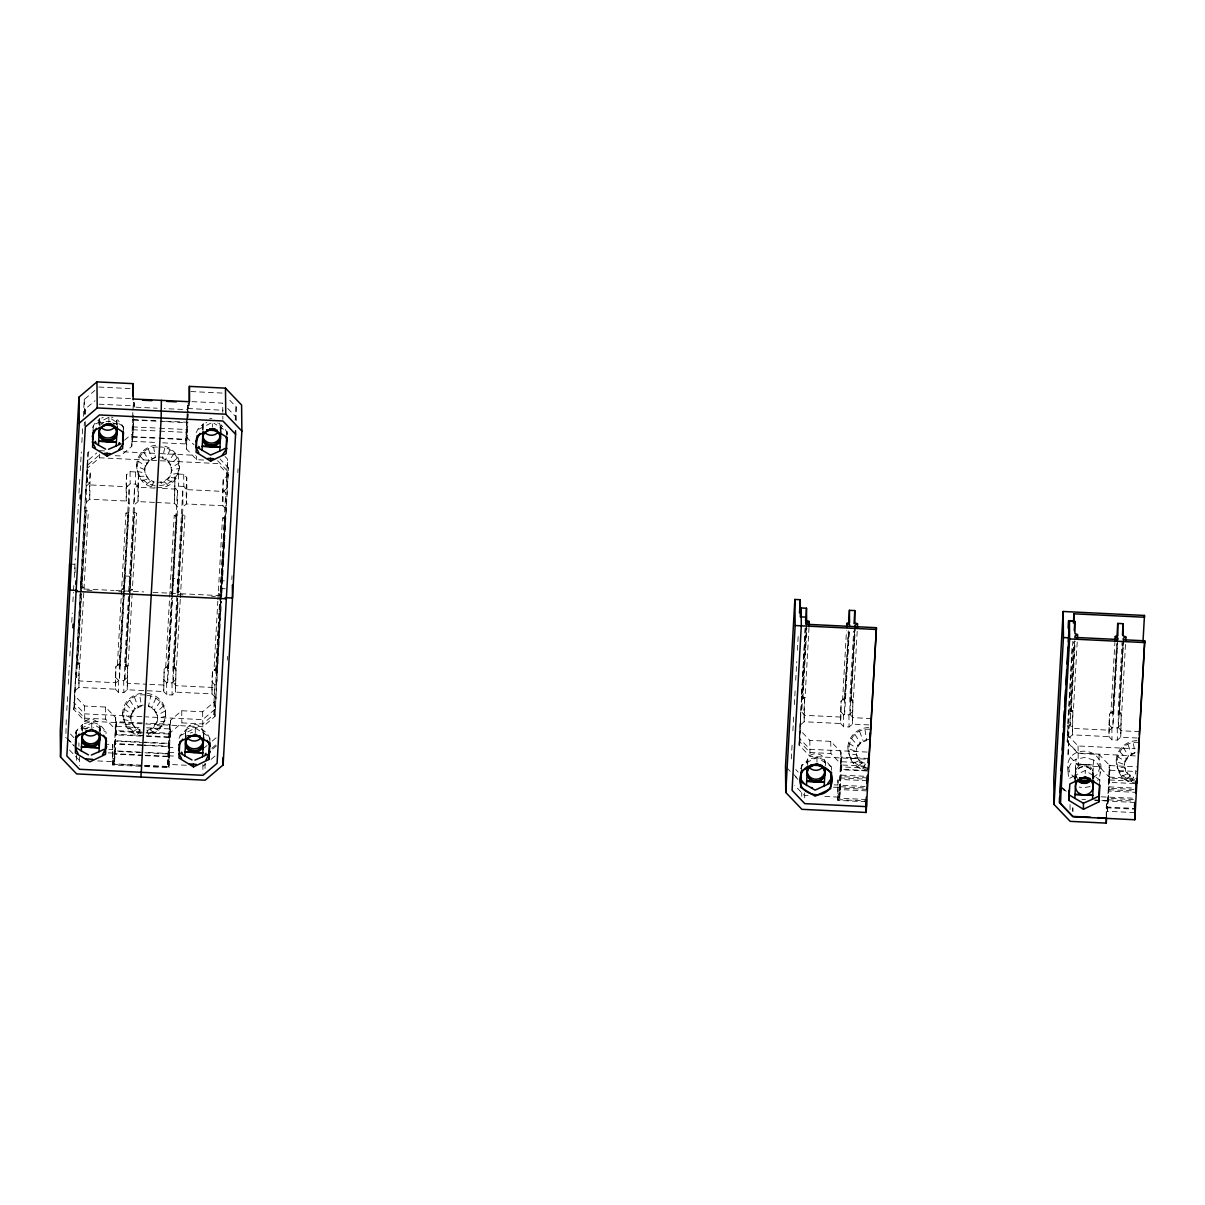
<?xml version="1.0" encoding="UTF-8"?>
<svg xmlns="http://www.w3.org/2000/svg" width="1205" height="1205" viewBox="0 0 1205 1205"><rect width="100%" height="100%" fill="white"/><g stroke="black" fill="none" stroke-linecap="round" stroke-linejoin="round"><path stroke-width="0.75" stroke-dasharray="5 3.75" d="M141.979 745.338L115.424 744.027L116.493 721.69L143.049 722.985M143.757 745.413L168.549 746.633L169.619 724.28L146.588 723.166M867.223 780.75L840.668 779.454L841.18 766.862L867.751 768.157M867.781 771.004L841.211 769.709L841.723 757.117L868.293 758.412M140.804 766.335L112.637 764.964L112.758 744.554L105.633 744.208M141.181 765.16L113.812 763.819L114.927 740.714L142.295 742.054M142.326 744.916L114.957 743.575L115.484 730.592L142.853 731.932M97.741 760.942L114.55 761.771L115.394 741.18L141.949 742.476M186.353 765.265L167.676 764.362L168.519 743.771L143.726 742.566M144.826 765.341L168.549 766.5L169.092 753.517L145.368 752.357M145.398 755.219L169.122 756.363L170.221 733.273L146.513 732.113M144.555 766.516L168.971 767.721L169.107 747.296L176.231 747.657M866.049 801.762L837.867 800.376L838.002 779.966L834.432 779.801M866.41 799.502L839.042 798.177L839.584 785.193L865.13 786.443M866.982 789.38L839.614 788.04L840.713 764.949L868.082 766.275M824.853 796.46L839.78 797.183L840.066 786.729L866.621 788.025M866.651 790.872L840.096 789.576L840.638 776.592L867.193 777.903M1134.718 812.607L1107.35 811.281L1107.892 798.297L1133.438 799.548M1107.922 801.144L1109.037 778.053L1136.39 779.379M66.26 719.746L65.823 737.686M66.787 710.393L67.736 693.538M68.263 684.169L69.318 665.431M69.845 656.077L70.779 639.207M71.728 622.352L72.255 612.999M72.887 601.747L73.415 592.393M73.52 590.51L73.836 584.892M74.258 577.406L75.312 558.668M75.734 551.182L76.789 532.444M77.316 523.091L78.37 504.353M78.988 493.116L79.831 478.129M80.253 470.643L81.307 451.905M81.835 442.551L82.784 425.681M83.311 416.327L84.26 399.473L94.894 390.435M84.199 425.922L84.41 422.187M84.832 414.716L85.148 409.098L95.029 400.708M141.949 723.798L84.757 720.997L73.836 709.549L87.332 460.958L96.777 452.929M73.836 709.549L88.085 452.387L90.917 449.992M141.075 736.119L115.529 734.884L115.816 729.823L105.663 719.174L84.727 718.15L74.559 707.501L75.403 678.144L78.792 675.267L79.379 664.889L76.322 661.696L76.502 677.767L79.545 680.961L116.042 682.738L119.431 679.861L129.297 504.217L129.131 488.146L126.073 484.952L126.661 474.574L130.05 471.697L135.412 471.953L138.47 475.147L138.59 487.287L138.048 501.596L134.659 504.473L124.793 680.117L127.835 683.31L146.091 684.214M81.081 591.745L85.66 510.257L88.357 511.282L79.816 663.503L77.15 664.076L80.976 593.598M155.008 488.085L138.59 487.287L135.547 484.094L130.185 483.838L126.796 486.715L90.3 484.937L87.257 481.744L88.085 452.387M76.502 677.767L81.428 589.938M87.257 481.744L87.122 469.604L90.179 472.797L89.592 483.175L86.203 486.052L86.368 502.108L81.955 588.176L84.079 587.212L81.398 586.187L81.262 573.881M77.677 664.106L81.639 593.734M81.955 588.176L86.218 512.245L88.357 511.282M76.02 734.327L76.216 730.848L91.701 723.03L106.266 732.309M93.056 431.013L93.388 425.109L108.872 417.292L123.437 426.57L123.467 429.432M82.377 731.33L82.603 724.612C91.173 719.415 103.284 724.024 106.07 733.589M99.548 425.591L99.789 418.873L103.269 417.442M100.015 731.224L100.316 725.485M117.201 425.486L116.719 419.114M100.09 731.48L100.271 728.287M123.166 431.48L123.437 426.57M143.636 690.57L127.218 689.772L123.829 692.649L118.467 692.378L115.409 689.185L115.861 666.681L119.265 663.789L129.131 488.146M112.637 764.964L112.758 744.554M128.589 512.366L120.078 666.184L117.382 665.341L125.922 513.119L128.589 512.366L128.604 514.324L125.922 513.119M113.812 763.819L115.695 717.683L105.528 707.034L84.606 706.01L74.439 695.36L74.559 707.501M115.213 455.701L120.44 455.942L131.752 446.347L132.46 419.295M132.565 417.427L132.881 411.839M132.987 409.971L133.409 402.515M131.752 446.347L133.424 413.119M119.536 666.154L128.076 514.294M114.55 761.771L116.493 721.69M133.815 418.963L132.55 441.346L133.635 420.078L158.412 421.283M124.793 680.117L124.627 664.06L128.619 593.056M128.724 591.188L134.493 488.417L137.882 485.525L138.47 475.147M132.173 593.282L128.122 665.853L125.441 666.44L133.951 512.622C140.352 512.773 132.535 516.9 133.951 512.622M125.983 666.47L134.508 514.61M127.67 667.254L127.218 689.772L127.67 667.254L124.627 664.06M129.733 592.303L129.703 590.51L132.384 589.923L136.647 513.646M146.558 736.391L170.267 737.55L170.553 732.489L181.85 722.895L202.786 723.919L214.083 714.309L215.047 697.108L212.005 693.914L175.508 692.122L172.119 694.999L166.757 694.743L163.714 691.55L164.166 669.031L167.555 666.154L171.336 598.885M172.661 594.396L177.587 506.567L174.544 503.374L174.951 476.939L178.355 474.062L183.717 474.318L186.76 477.511L186.895 489.652L186.353 503.946L182.964 506.838L178.009 592.875L180.675 592.288L177.978 590.902L177.858 578.596L172.496 578.325L172.616 590.646L169.95 591.414L172.631 592.604M176.879 514.716L168.369 668.534L165.688 667.691L174.213 515.484L176.879 514.716L176.909 516.674L174.213 515.484M171.441 597.017L177.421 490.51L174.379 487.317M167.841 668.519L171.788 598.132M172.104 592.589L176.367 516.659M149.736 684.38L164.332 685.103L167.721 682.211L172.451 598.132M225.064 456.544L227.609 459.21L226.645 476.412L223.256 479.289L222.669 489.667L225.727 492.86L225.892 508.932L216.011 684.576L212.622 687.452L176.141 685.675L173.083 682.482L172.918 666.41L182.783 490.766L186.188 487.889L186.76 477.511M167.676 764.362L169.619 724.28M189.501 402.5L189.245 405.588L187.634 405.513L185.675 443.937L186.73 419.807M168.549 766.5L170.432 720.349L181.729 710.754L202.651 711.778L213.963 702.169L214.927 684.967L211.869 681.774L212.457 671.396L215.846 668.519L219.626 601.25M203.63 460.009L196.641 459.677L186.489 449.028L187.197 421.961M187.302 420.108L187.619 414.505M187.724 412.637L188.236 403.314L188.462 412.155M168.971 767.721L169.107 747.296M180.268 599.337L176.412 668.218L173.746 668.805L177.572 598.313M177.677 596.46L182.256 514.987C188.643 515.138 180.825 519.265 182.256 514.987M173.083 682.482L177.692 598.433M186.489 449.028L187.89 422.292L160.521 420.952M174.273 668.82L178.129 600.301M178.536 592.905L182.814 516.975M175.975 669.619L175.508 692.122L175.975 669.619L172.918 666.41M180.373 597.846L184.937 515.996M185.555 740.216L186.173 729.673C195.225 724.175 207.787 729.643 210.092 739.855M203.133 429.944L203.359 423.934L206.838 422.503M203.585 736.285L203.886 730.546M220.771 430.546L221.057 424.808L217.759 423.045M203.645 737.264L203.841 733.348L195.255 728.091L179.786 735.894L179.816 738.755M220.831 431.526L221.027 427.609L213.872 423.226M226.766 436.059L227.007 431.631L221.027 427.609M217.924 599.683L222.503 517.834L225.184 517.081L216.674 670.899L213.978 670.055L217.819 601.175M219.732 599.382L225.727 492.86M216.132 670.869L224.657 519.009L222.503 517.834M183.717 474.318L183.838 486.459L186.895 489.652L223.377 491.429L226.766 488.552L227.609 459.21M145.624 723.979L202.817 726.766L214.957 716.448L220.937 601.581M221.042 599.729L228.453 467.856L219.958 458.954M214.957 716.448L221.434 601.295M180.901 593.734L221.75 595.722L228.453 467.856M235.186 420.183L236.12 406.883L227.745 398.117M227.278 660.129L227.489 656.364M231.797 579.469L232.008 575.719M237.807 472.571L238.018 468.82M791.293 758.924L792.242 742.069M792.875 730.817L793.809 713.963M794.336 704.609L795.285 687.739M795.707 680.253L796.761 661.53M797.394 650.278L798.343 633.423M865.341 759.12L810.001 756.424L799.066 744.976L805.151 628.257M866.305 770.477L840.759 769.227L841.045 764.166L830.893 753.517L809.956 752.492L799.789 741.843L800.632 712.501L804.021 709.625L804.609 699.246L801.551 696.053L805.332 628.784M799.066 744.976L805.648 627.971M799.789 741.843L800.632 712.501M809.007 627.474L805.045 697.846L802.379 698.433L806.205 627.941M849.269 631.992L844.66 714.204L841.271 717.096L804.774 715.303L801.732 712.11L806.657 624.295M802.907 698.463L806.868 628.091M801.25 768.685L801.446 765.19L816.93 757.388L831.495 766.666L831.525 769.513M807.621 764.964L807.847 760.039C815.634 755.369 826.253 758.623 830.365 766.485M825.32 765.838L825.561 760.897M868.865 724.913L852.447 724.115L849.058 726.992L843.696 726.736L840.638 723.542L841.09 701.024L844.494 698.147L848.275 630.878M837.867 800.376L838.002 779.966M849.028 631.902L844.765 700.497L842.611 699.683L846.467 630.802M839.042 798.177L840.924 752.025L830.757 741.376L809.835 740.352L799.668 729.718M844.765 700.497L848.621 631.977M839.78 797.183L841.723 757.117M871.32 718.557L853.065 717.668L850.022 714.475L849.856 698.403L853.637 631.134M857.192 631.33L853.351 700.21L850.67 700.798L854.827 626.721M850.022 714.475L854.963 626.645M851.212 700.813L855.369 626.736M852.899 701.596L852.447 724.115L852.899 701.596L849.856 698.403M1135.321 755.897L1078.144 753.11L1067.208 741.662L1067.66 725.229M1067.766 723.377L1072.149 645.368M1067.208 741.662L1072.842 641.361M1067.976 742.807L1078.144 753.456L1099.065 754.481L1109.233 765.13L1109.353 777.27L1099.201 766.621L1078.264 765.597L1068.097 754.948L1068.94 725.606L1072.33 722.729L1072.917 712.351L1069.874 709.158L1073.655 641.888M1068.097 754.948L1068.94 725.606M1077.21 642.069L1073.369 710.95L1070.688 711.537L1074.514 641.045M1117.773 639.554L1112.968 727.308L1109.579 730.2L1073.083 728.407L1070.04 725.214L1074.965 637.4M1071.215 711.568L1075.176 641.196M1074.905 778.972L1076.005 759.225C1068.956 762.78 1065.973 772.194 1069.784 779.138M1074.845 780.855L1075.779 763.789L1093.492 765.009L1075.779 764.151M1075.929 778.068L1076.11 774.875L1085.238 770.492L1099.803 779.771L1099.834 782.617M1092.558 781.714L1093.718 760.084C1100.376 764.332 1102.229 774.047 1097.68 780.494M1093.643 778.942L1093.809 775.749M1099.532 784.681L1099.803 779.771M1137.174 738.017L1120.755 737.219L1117.366 740.096L1112.004 739.84L1108.946 736.647L1109.413 714.128L1112.802 711.251L1116.583 643.982M1117.442 643.154L1113.074 713.601L1110.92 712.788L1114.881 642.416M1106.22 816.297L1106.416 803.931L1108.028 804.006L1108.374 799.834L1109.986 765.582L1136.556 766.877M1107.35 811.281L1109.233 765.13M1107.998 801.009L1109.986 765.582M1113.074 713.601L1117.035 643.229M1139.629 731.661L1121.388 730.772L1118.33 727.579L1118.165 711.507L1122.051 642.37M1125.5 644.434L1121.659 713.315L1118.978 713.902L1123.15 639.825M1118.33 727.579L1123.271 639.75M1119.52 713.917L1123.678 639.84M1121.207 714.701L1120.755 737.219L1121.207 714.701L1118.165 711.507M1135.547 774.167L1135.758 770.432M134.162 407.094L134.508 402.907L132.896 402.832M187.634 405.513L187.287 409.685L164.272 408.57M186.865 417.999L187.167 414.354M188.01 417.608L188.311 413.978M157.418 447.085C132.384 445.76 129.974 485.841 155.159 487.121M137.701 460.928L145.383 465.778C143.064 472.375 147.417 479.846 153.999 481.744L154.014 482.452C146.965 480.479 143.169 472.586 145.383 465.778L149.179 460.28L155.385 457.298L153.683 447.356M145.338 694.969C118.135 691.926 115.514 735.698 143.064 735.472M179.59 466.456L179.605 468.233L171.577 470.342C171.2 476.126 166.546 480.946 160.943 482.075L160.958 482.798C176.066 480.705 174.017 456.77 158.879 457.026M156.996 487.438C184.214 490.48 186.835 446.724 159.271 446.935M123.769 708.962L131.45 713.812C129.116 720.409 133.469 727.88 140.066 729.778L140.081 730.486C133.032 728.513 129.236 720.62 131.45 713.812C133.424 708.299 139.178 704.82 144.946 705.061M147.176 695.3C159.467 696.219 168.911 709.655 164.633 721.479L156.996 721.629L153.216 727.127L147.025 730.832C152.869 729.658 157.644 724.446 157.644 718.376L165.672 716.267L165.642 714.49M870.567 729.326C843.364 726.284 840.744 770.04 868.293 769.814M1068.067 771.441C1062.674 743.108 1107.199 745.353 1100.255 773.008M1100.195 766.576L1097.604 774.062L1091.399 779.334M1138.876 742.431C1111.673 739.388 1109.052 783.145 1136.601 782.919M1117.306 756.424L1124.988 761.259L1124.355 765.235C1124.31 759.18 1129.16 753.938 1134.974 752.779L1133.287 742.852M164.799 447.899L162.329 458.352C167.766 460.009 171.878 465.296 171.592 471.05M148.381 705.663L154.21 709.233L157.373 715.785L154.225 709.956L148.396 706.386L150.851 695.933M169.86 450.173L165.492 459.768M155.912 698.207L151.559 707.802M92.604 427.549L94.427 423.964L99.789 418.873M145.398 466.486L149.194 460.988L155.385 457.298M196.174 432.61L197.997 429.025L203.359 423.934M75.433 733.288L77.241 729.703L82.603 724.612M131.466 714.52L135.246 709.022L141.452 706.04L139.75 695.39M147.01 730.11L148.652 735.05L153.954 733.273L158.578 730.275L164.633 721.479M179.003 738.349L180.81 734.764L186.173 729.673M800.677 768.7L802.485 765.115L807.847 760.039M864.979 729.748L866.681 740.397L860.475 743.365L856.68 748.154C858.653 742.657 864.407 739.162 870.161 739.418M1125.003 761.982L1128.784 756.469L1134.974 752.779M151.484 486.474L153.999 481.744M137.551 734.508L140.066 729.778L143.516 730.381M862.78 768.85L865.295 764.121L859.466 760.551L856.318 754.707L848.41 753.803M1131.088 781.955L1133.604 777.225L1127.775 773.655L1124.627 767.811L1116.719 766.907M174.123 453.607L168.158 461.922M160.19 701.641L154.225 709.956M146.423 484.199L150.851 481.036M132.49 732.233L136.918 729.07M857.719 766.576L862.132 762.705L865.295 764.121M1126.027 779.68L1130.441 775.809L1133.604 777.225M88.221 464.527L99.518 454.933M156.725 460.581L99.548 457.78L87.393 468.097L87.332 460.958M124.552 440.217L131.616 434.207M86.368 502.108L89.757 499.232L126.254 501.024L129.297 504.217M183.838 486.459L178.476 486.187L175.087 489.079L160.491 488.356M75.538 690.284L78.928 687.407L115.409 689.185L115.861 666.681M115.288 677.059L118.331 680.253L123.693 680.509L127.097 677.632M163.579 679.409L166.636 682.602L171.999 682.874L175.388 679.981M214.882 709.308L202.741 719.626L145.549 716.839M204.308 747.823L206.959 745.564M212.276 741.06L217.593 736.541M211.809 748.275L215.951 744.75M212.667 749.058L216.9 745.458M203.148 766.094L205.814 763.834M211.131 759.316L217.774 753.667M800.768 724.642L804.157 721.75L840.638 723.542L841.09 701.024M840.518 711.402L843.56 714.595L848.923 714.866L852.327 711.974M1069.076 737.746L1072.465 734.854L1108.946 736.647L1109.413 714.128M1108.826 724.506L1111.869 727.7L1117.246 727.956L1120.635 725.079M177.301 457.975L170.146 464.633M163.353 706.01L156.213 712.667M179.168 462.961L171.321 467.751M165.236 710.995L157.373 715.077L157.644 718.376M210.92 423.091L196.957 430.155M1069.754 778.294L1076.11 774.875M142.16 480.765L148.185 478.882M128.212 728.799L134.252 726.916M853.441 763.142L859.466 760.551L862.147 763.413M1121.765 776.246L1127.775 773.655L1130.456 776.517M1090.148 786.564L1083.31 787.769L1079.168 787.046M120.063 664.211L117.382 665.341M216.644 668.941L213.978 670.055M845.292 698.569L842.611 699.683M1113.601 711.673L1110.92 712.788M138.982 476.397L146.197 476.156M125.049 724.431L132.264 724.19M850.278 758.788L857.478 757.825L859.481 761.274M1118.586 771.893L1125.786 770.929L1127.79 774.378M157.448 482.346L160.943 482.075L162.6 487.016M178.581 473.445L170.944 474.303M98.885 387.046L130.968 388.613M190.887 391.535L222.97 393.101M99.262 397.108L131.797 398.689M191.957 401.627L222.684 403.133L222.865 419.189M99.066 404.172L134.538 405.919L134.508 402.907M187.664 408.51L223.151 410.242M135.939 407.185L157.192 408.224M133.153 419.611L158.698 420.861M160.19 421.373L186.745 422.669M103.088 422.91L99.548 422.744L103.088 423.271M113.707 423.422L117.262 423.964L113.722 423.783M132.55 426.886L158.096 428.121M159.617 428.257L187.287 429.552M132.58 429.733L158.126 430.983M159.647 431.119L187.317 432.414M132.505 436.707L157.298 437.912M159.06 438.002L185.63 439.298M131.993 437.008L157.524 438.258M159.361 438.334L186.73 439.674M132.038 441.286L157.569 442.536M162.66 442.822L186.775 443.967M99.473 450.64L106.853 451.001M123.452 451.815L156.65 453.442M160.34 453.622L195.391 455.324M160.416 460.762L217.608 463.548L228.528 474.996M154.481 502.395L138.048 501.596L137.882 485.525M156.304 502.485L174.544 503.374L174.951 476.939M86.218 512.245L85.66 510.257M224.657 519.009L225.184 517.081M69.634 564.03L74.996 564.286L75.117 576.291M224.356 580.87L220.786 580.689L220.907 593.011C214.626 594.186 222.202 593.794 220.952 596.746M225.245 588.763L221.675 588.582L221.75 595.722M84.335 589.004L114.038 590.465M115.906 590.555L143.757 591.911M153.035 592.363L179.033 593.628M87.031 590.209L92.634 590.48M118.768 591.76L124.356 592.032C125.606 589.064 118.03 589.471 124.326 588.281L124.19 575.975L129.553 576.231L129.688 588.552L132.384 589.923M178.024 594.652L183.627 594.924M211.613 596.294L215.349 596.475M147.281 690.751L163.714 691.55L164.166 669.031M1067.133 734.523L1078.068 745.97L1135.246 748.757M141.874 716.659L84.681 713.857L73.761 702.41M867.103 752.071L809.926 749.284L799.005 737.837M1110.046 770.221L1136.601 771.516M116.539 726.329L141.331 727.549M146.649 727.805L169.664 728.92M841.783 761.756L866.576 762.961M1109.459 777.105L1136.029 778.4M87.679 728.739L82.362 728.483L85.916 729.01M142.506 732.73L115.936 731.435L115.966 734.297L142.536 735.592M146.046 732.911L169.061 734.026L169.092 736.888L146.076 735.758M1109.489 779.966L1136.059 781.262M1134.613 783.581L1109.067 782.331L1109.037 778.053M1108.916 786.85L1135.472 788.145M863.865 776.231L840.156 775.071L840.186 777.918L867.555 779.258M1134.01 789.426L1108.464 788.175L1108.495 791.022L1135.863 792.363M144.118 742.144L169.664 743.395L169.694 746.241L144.148 745.006M1108.946 789.697L1135.502 791.007M1101.129 796.821L1134.914 798.267M108.857 749.435L112.472 749.615M168.821 752.372L176.035 752.718M834.101 784.862L837.716 785.027M139.9 752.086L114.355 750.836L114.385 753.697L141.753 755.038M141.392 752.598L114.821 751.302L114.852 754.164L141.422 755.46M144.931 752.779L167.947 753.893L167.977 756.755L144.962 755.625M1108.374 799.834L1134.944 801.129M833.514 787.196L838.936 787.467M1081.939 799.337L1085.554 799.502M1094.592 799.954L1100.014 800.21M1101.822 800.301L1107.244 800.572M1094.923 800.376L1135.291 802.485M108.284 752.854L113.707 753.11M168.444 755.791L175.674 756.138M1106.16 807.019L1134.342 808.389M112.909 758.683L114.52 758.758M167.646 761.364L169.257 761.44M838.153 794.11L839.749 794.185M1106.13 807.772L1134.297 809.158M808.043 795.631L804.307 795.451L794.743 785.434M112.683 764.196L140.849 765.582M144.6 765.762L169.016 766.952M837.912 799.623L866.094 800.994M137.114 471.411L145.037 473.038M123.181 719.445L131.089 721.072M111.583 417.186L112.924 417.412M176.156 478.219L169.438 477.3M162.223 726.254L155.505 725.335M857.493 758.548L856.047 751.408L847.974 748.516L847.943 746.739A21.494 20.274 -0.6 0 1 868.685 727.519M1070.673 709.579L1073.369 710.95M802.349 696.475L805.045 697.846M173.716 666.832L176.412 668.218M77.12 662.117L79.816 663.503M172.511 482.241L167.149 479.816M158.578 730.275L153.216 727.85M848.998 743.319L856.68 748.154L856.047 751.408M1075.297 778.551L1069.724 772.706L1067.992 765.009M1119.716 751.649L1126.509 758.999M851.408 738.545L858.201 745.895M140.111 456.153L146.905 463.503M126.179 704.187L132.972 711.537M1063.714 788.808L1066.199 791.399M1061.469 786.91L1066.546 792.227M1060.566 786.745L1066.546 793.011M795.752 769.543L798.147 772.059M793.146 773.806L798.237 779.123M786.729 767.675L790.45 771.577M795.421 776.773L797.891 779.364M227.775 408.45L235.397 416.433L235.427 420.003M217.578 460.687L227.745 471.336M186.353 436.888L193.975 444.871M225.892 508.932L222.835 505.738L222.669 489.667M70.523 734.131L74.108 737.882M67.691 738.755L73.897 745.247M66.652 738.123L74.273 746.106M69.498 750.007L79.063 760.039M167.887 485.254L164.272 481.684M153.954 733.273L150.324 729.718M1123.361 747.612L1128.784 756.469M855.053 734.508L860.475 743.365M143.772 452.131L149.194 460.988M129.824 700.165L135.246 709.022M1128.001 744.615L1131.676 754.601M859.677 731.51L863.367 741.497M148.396 449.134L152.086 459.12M134.448 697.168L138.138 707.139M1136.993 740.623A21.494 20.274 -0.6 0 0 1116.252 759.843L1116.282 761.62L1124.355 764.512L1125.801 771.652M831.314 769.001L831.766 770.221M227.278 434.116L225.877 430.381L221.057 424.808M123.708 429.07L122.308 425.32L117.503 419.747M1121.659 713.315L1118.963 711.929L1118.978 713.902M1117.246 727.956L1117.366 740.096M1112.802 711.251L1112.968 727.308M1111.869 727.7L1112.004 739.84M1107.892 798.297L1108.028 804.006M1106.416 803.931L1106.567 818.059M1099.065 754.481L1099.201 766.621M1093.718 760.084L1085.012 757.388L1076.005 759.225M1093.025 773.369L1093.04 775.146M1093.04 775.508L1093.071 778.776M1085.238 770.492L1085.268 773.52M1078.068 745.97L1078.144 753.11M1078.144 753.456L1078.264 765.597M1075.312 772.495L1075.327 774.288M1075.342 774.649L1075.387 779.545M1072.917 712.351L1072.465 734.854L1072.33 722.729M1072.992 807.817L1073.022 811.387M1072.601 807.847L1072.646 811.266M1069.874 709.158L1070.04 725.214M1070.01 804.609L1070.07 810.197M853.351 700.21L850.655 698.825L850.67 700.798M848.923 714.866L849.058 726.992M844.494 698.147L844.66 714.204M843.56 714.595L843.696 726.736M841.18 766.862L841.211 769.709M840.924 752.025L841.045 764.166M840.713 764.949L840.759 769.227M840.638 776.592L840.668 779.454M840.066 786.729L840.096 789.576M839.584 785.193L839.614 788.04M830.757 741.376L830.893 753.517M816.93 757.388L816.975 761.937M809.835 740.352L810.001 756.424M804.609 699.246L804.157 721.75L804.021 709.625M804.669 792.92L804.744 800.06M801.551 696.053L801.732 712.11M801.446 765.19L801.506 770.899M801.717 792.574L801.762 796.294M236.12 406.883L236.27 420.59M227.007 431.631L227.037 434.493M226.645 476.412L226.766 488.552M223.256 479.289L222.835 505.738L186.353 503.946L186.188 487.889M220.259 427.368L220.289 430.637M215.846 668.519L216.011 684.576M212.457 423.874L212.487 426.901M214.927 684.967L215.047 697.108M213.963 702.169L214.083 714.309M212.457 671.396L212.005 693.914L211.869 681.774M209.896 743.078L209.836 737.37L203.841 733.348M202.545 426.51L202.576 429.778M205.016 763.428L205.061 769.016M202.651 711.778L202.817 726.766M202.862 764.603L202.952 773.52M196.611 456.198L196.641 459.677M195.255 728.091L195.315 732.64M182.783 490.766L182.964 506.838M185.359 732.248L185.419 737.144M181.729 710.754L181.85 722.895M178.355 474.062L178.476 486.187M177.421 490.51L177.587 506.567M171.999 682.874L172.119 694.999M170.432 720.349L170.553 732.489M170.221 733.273L170.267 737.55M168.369 668.534L168.354 666.576L165.688 667.691M169.092 753.517L169.122 756.363M167.555 666.154L167.721 682.211M168.519 743.771L168.549 746.633M166.636 682.602L166.757 694.743M144.751 469.739L136.677 466.139L136.662 464.362A21.494 20.274 -0.6 0 1 157.388 445.142M135.412 471.953L135.547 484.094M133.65 402.35L133.68 405.919M134.493 488.417L134.659 504.473M130.05 471.697L130.185 483.838M130.818 717.773L122.744 714.173L122.714 712.381A21.494 20.274 -0.6 0 1 143.455 693.176M126.661 474.574L126.254 501.024L126.073 484.952M128.122 665.853L125.425 664.482L125.441 666.44M123.693 680.509L123.829 692.649M119.265 663.789L119.431 679.861M118.331 680.253L118.467 692.378M115.695 717.683L115.816 729.823M115.484 730.592L115.529 734.884M115.394 741.18L115.424 744.027M114.927 740.714L114.957 743.575M108.872 417.292L108.917 421.855M105.528 707.034L105.663 719.174M99.518 454.21L99.548 457.78M98.976 421.449L99.006 424.717M99.503 728.061L99.533 731.315M90.179 472.797L89.757 499.232L89.592 483.175M91.701 723.03L91.746 727.594M85.148 409.098L85.194 414.46M85.269 421.599L85.329 426.947M84.26 399.473L84.425 414.882M84.606 706.01L84.757 720.997M80.539 581.684L80.615 588.823M81.789 727.187L81.835 730.456M79.379 664.889L78.928 687.407L78.792 675.267M79.41 756.785L79.515 765.717M78.882 742.898L78.928 746.317M76.216 730.848L76.276 736.556M76.457 755.294L76.517 760.882M84.802 729.266A8.872 8.36 -0.6 0 1 93.478 727.519M190.285 733.092A8.872 8.36 -0.6 0 1 192.469 732.354M100.482 425.184A8.872 8.36 -0.6 0 1 103.886 422.292M106.07 421.554A8.872 8.36 -0.6 0 1 110.664 421.78M112.743 422.714A8.872 8.36 -0.6 0 1 114.505 424.13M147.176 693.357A21.494 20.274 -0.6 0 1 165.672 712.712A21.494 20.274 -0.6 0 1 148.637 733.258M141.181 733.514A21.494 20.274 -0.6 0 1 122.714 712.381M81.97 729.371A8.872 8.36 -0.6 0 1 91.113 719.264A8.872 8.36 -0.6 0 1 99.081 730.2M164.769 446.121A21.494 20.274 -0.6 0 1 179.409 468.218A21.494 20.274 -0.6 0 1 158.849 485.66M155.114 485.479A21.494 20.274 -0.6 0 1 136.662 464.362M219.295 423.136A8.872 8.36 -0.6 0 1 219.822 429.522M202.726 428.679A8.872 8.36 -0.6 0 1 203.961 422.398M209.565 418.768A8.872 8.36 -0.6 0 1 211.869 418.587M186.323 736.481A8.872 8.36 -0.6 0 1 193.523 724.341A8.872 8.36 -0.6 0 1 202.651 735.261M116.508 420.138A8.872 8.36 -0.6 0 1 116.267 424.461M99.156 423.633A8.872 8.36 -0.6 0 1 100.392 417.337M1134.718 780.976A21.494 20.274 -0.6 0 1 1116.252 759.843M1075.523 776.818A8.872 8.36 -0.6 0 1 1084.666 766.726A8.872 8.36 -0.6 0 1 1092.619 777.662M1075.508 776.457A8.872 8.36 -0.6 0 1 1084.651 766.365A8.872 8.36 -0.6 0 1 1092.619 777.3M1077.571 778.535A8.872 8.36 -0.6 0 1 1082.331 764.753A8.872 8.36 -0.6 0 1 1092.604 775.508M866.41 767.871A21.494 20.274 -0.6 0 1 847.943 746.739M807.199 763.714A8.872 8.36 -0.6 0 1 815.183 753.637A8.872 8.36 -0.6 0 1 824.732 762.404"/><path stroke-width="1.5" d="M870.432 732.685L870.176 740.126M867.449 775.357L866.967 783.461M866.244 797.288L866.154 812.471L801.897 809.323L785.765 792.438L785.494 766.38L794.863 599.457L800.24 599.713L800.421 616.855L805.784 617.111L805.859 624.25L876.427 627.7L866.154 812.471M866.982 789.38L867.705 775.553M1135.11 803.343L1134.794 819.746L1073.083 816.734L1060.385 803.434L1060.31 796.294M1135.667 793.221L1136.315 781.232M133.153 399.744L133.032 383.642L96.942 381.88L79.003 397.108L60.25 730.953L60.521 757.011L76.653 773.911L205.181 780.192L223.121 764.949L241.874 431.104L241.603 405.046L225.471 388.146L189.381 386.383L189.215 402.048M60.521 757.011L79.289 423.166L79.003 397.108M72.857 627.82L73.068 624.085M80.102 498.84L80.313 495.089M75.915 736.074L75.297 747.205L81.277 750.866L82.271 733.107M92.574 439.72L92.966 432.746M93.975 442.386L98.449 445.127L99.458 427.368M99.141 746.046L99.714 736.617M116.689 434.463L116.99 429.07M103.751 749.435L98.991 751.739L100 732.791M120.937 443.696L116.162 446.001L117.262 426.465M105.347 748.682L105.799 740.488M122.609 441.301L123.166 431.48M105.407 754.39L106.326 738.017L91.761 729.1L76.276 736.556L75.358 752.914L89.923 761.831L105.407 754.39L105.377 751.528M133.032 383.642L132.821 395.767M140.925 777.044L141.226 771.441M161.169 416.674L161.365 400.361M141.256 772.3L161.169 417.969M178.958 750.625L179.319 744.088M196.038 446.528L196.505 438.349M180.358 753.185L184.847 755.927L185.841 738.168M197.53 447.447L202.018 450.188L203.043 431.254M202.802 749.435L203.284 741.662M220.259 439.524L220.455 435.924M207.32 754.496L202.545 756.8L203.645 737.264M226.088 447.989L219.732 451.062L220.831 431.526M208.917 753.727L209.534 742.596M226.194 446.257L226.676 437.536M208.977 759.451L209.896 743.078L195.331 734.161L179.846 741.617L178.927 757.975L193.493 766.892L208.977 759.451L208.947 756.589M235.578 434.282L217.096 763.307L202.967 775.312L79.545 769.287L66.847 755.972L85.329 426.947L99.458 414.957L222.88 420.982L235.578 434.282L235.547 430.712M785.765 792.438L795.149 625.515L794.863 599.457M799.502 612.818L800.24 599.713M800.602 617.306L801.129 607.968L806.491 608.224L806.627 620.545C812.938 622.262 805.407 621.223 806.657 624.295M805.573 620.831L805.784 617.111M805.753 621.298L806.491 608.224M809.112 625.621L809.308 621.569M800.692 778.611L801.054 772.164M806.446 785.524L807.516 766.275M824.145 786.398L825.214 768.323M831.028 774.845L830.576 783.024L815.077 790.118L802.018 782.467M846.678 627.459L846.874 623.392L849.555 622.639L849.42 610.317L854.782 610.589L854.917 622.895C861.244 624.627 853.697 623.572 854.963 626.645M848.682 623.407L849.42 610.317M854.059 623.663L854.782 610.589M857.403 627.986L857.614 623.919M868.85 753.984L868.338 763.051L868.293 758.412M876.427 627.7L868.293 769.814L868.278 768.037M1073.399 623.075L1073.926 613.797L1144.479 617.246L1144.464 615.454L1063.172 611.477L1053.788 778.4L1054.059 804.473L1070.191 821.358L1106.28 823.12L1106.567 818.059L1097.65 817.623M1054.059 804.473L1063.443 637.55L1063.172 611.477M1068.202 628.167L1068.624 620.665L1074.001 620.937L1073.926 613.797M1060.716 776.231L1060.264 792.724M1061.033 770.628L1061.876 755.671M1062.192 750.052L1063.126 733.227M1063.443 727.624L1064.392 710.799M1064.602 707.064L1065.551 690.239M1065.868 684.636L1066.711 669.679M1067.027 664.06L1067.961 647.236M1068.278 641.632L1069.438 621.072L1074.8 621.328L1074.935 633.649C1081.247 635.366 1073.715 634.327 1074.965 637.4L1117.894 639.494C1119.144 636.526 1111.582 636.918 1117.863 635.743L1117.728 623.422L1123.105 623.693L1123.226 635.999C1129.552 637.731 1122.006 636.677 1123.271 639.75L1144.735 640.804L1134.794 819.746M1090.525 817.276L1072.691 816.403L1059.541 802.635L1068.805 637.807L1068.624 620.665M1060.385 803.434L1069.618 638.921L1069.438 621.072M1074.273 630.667L1074.8 621.328M1077.421 638.725L1077.632 634.674M1068.895 800.376L1069.814 784.003L1085.298 776.562L1099.864 785.479L1098.945 801.837L1083.461 809.293L1068.895 800.376L1069.076 790.239M1068.835 794.667L1074.815 798.328L1075.809 780.569M1099.532 784.681L1098.885 796.128L1092.528 799.186L1093.538 780.253M1114.986 640.563L1115.182 636.496M1116.99 636.511L1117.728 623.422M1117.14 641.376L1117.351 637.671M1122.473 634.899L1123.105 623.693M1125.711 641.09L1125.922 637.023M1143.003 641.602L1144.464 615.454M1138.996 738.108L1138.484 753.23M1144.735 640.804L1139.312 734.884M1134.492 806.582L1134.794 802.937M1135.758 784.696L1136.059 781.262M870.688 725.003L871.32 718.557M92.167 436.572L96.34 428.347M106.673 746.482L102.5 754.707M195.737 441.632L199.894 433.408M210.242 751.543L206.07 759.768M123.332 443.35L118.783 449.962M75.493 739.704L79.153 734.086M226.901 448.411L222.353 455.008M179.063 744.765L182.723 739.147M830.742 779.258L827.669 783.702M118.723 443.53L119.611 442.551M205.106 754.33L205.995 753.336M79.289 423.166L97.213 407.938L225.757 414.204L241.874 431.104M108.555 449.299L116.162 446.001M107.094 456.093L122.579 448.652L123.497 432.279L108.932 423.362L93.448 430.818L92.529 447.175L107.094 456.093L107.064 453.065M210.664 461.154L226.148 453.713L227.067 437.34L212.502 428.423L197.018 435.879L196.099 452.237L210.664 461.154L210.634 458.126M91.369 755.038L98.991 751.739M194.939 760.099L202.545 756.8M1074.815 798.328L1083.4 803.223L1092.528 799.186M106.04 423.693L111.643 423.964M209.595 428.739L215.213 429.025M109.986 453.637L104.368 453.366M213.541 458.698L207.938 458.412M92.8 759.376L85.841 758.864M196.37 764.437L189.396 763.925M1087.437 780.674L1079.108 780.253M133.198 398.991L189.547 401.732L189.381 386.383M142.552 400.211L151.935 400.663M166.968 401.401L176.352 401.852M104.88 424.778L113.737 425.214M206.673 429.748L217.307 430.275M103.118 425.049L113.737 425.576M206.673 430.11L217.307 430.622M103.916 439.705L111.011 440.051M207.486 444.765L216.343 445.187M103.931 440.051L111.011 440.397M207.486 445.112L212.803 445.383M1063.443 637.55L1068.805 637.807M77.286 590.45L69.905 590.089L69.634 564.03M225.109 597.665L232.505 598.026L232.354 584.997M795.149 625.515L876.442 629.477M1069.618 638.921L1144.75 642.581M76.081 591.459L226.344 598.795M814.701 764.603L820.003 764.859M811.161 764.783L821.78 765.296M1079.469 777.888L1090.088 778.4M811.161 765.145L821.78 765.657M1079.469 778.249L1090.088 778.761M194.803 735.758L200.12 736.014M85.932 730.787L96.551 731.315M187.724 735.758L200.12 736.375M1078.385 780.674L1089.004 781.186M1078.385 781.021L1087.241 781.458M86.745 745.443L93.824 745.79M190.315 750.504L197.394 750.851M811.974 780.855L820.831 781.292M86.745 745.79L93.824 746.136M190.315 750.851L197.394 751.197M806.672 780.961L817.291 781.473M811.01 787.498L812.351 787.739M105.603 449.149L98.449 445.127M191.987 759.948L184.847 755.927M88.417 754.887L81.277 750.866M801.626 780.313L804.006 783.581M198.75 446.407L199.518 447.477M198.81 452.839L195.797 446.889M95.18 441.346L95.948 442.416M95.24 447.778L92.243 441.828M207.155 740.337L210.167 746.287M181.563 752.146L182.347 753.215M181.624 758.578L179.078 753.848M103.585 735.291L106.597 741.226M78.069 753.517L75.508 748.787M225.938 436.812L227.338 440.548M122.368 431.752L123.317 434.267M1137.068 778.535L1136.436 783.672L1136.405 780.81M1135.833 789.501L1135.863 792.363M1106.235 818.014L1106.28 823.12M1098.885 796.128L1098.945 801.837M1083.4 803.223L1083.461 809.293M1059.496 797.484L1059.541 802.635M868.971 753.953L869.031 759.301M867.525 776.412L867.555 779.258M866.41 799.502L866.485 806.642L804.774 803.63L792.077 790.329L801.31 625.817L801.129 607.968M849.585 626.389L849.57 624.597L846.874 623.392M225.471 388.146L225.757 414.204M219.732 451.062L210.604 455.083L202.018 450.188M223.046 757.508L223.121 764.949M193.448 763.865L193.493 766.892M96.942 381.88L97.213 407.938M75.975 580.75L76.005 584.32M99.172 738.062A8.872 8.36 -0.6 0 1 82.061 737.219M99.608 737.686A8.872 8.36 -0.6 0 1 90.285 745.609A8.872 8.36 -0.6 0 1 81.895 736.827M220.334 435.231A8.872 8.36 -0.6 0 1 202.802 436.541M220.349 437.008A8.872 8.36 -0.6 0 1 211.026 444.931A8.872 8.36 -0.6 0 1 202.651 436.15M202.726 743.108A8.872 8.36 -0.6 0 1 185.45 740.096M202.997 740.578A8.872 8.36 -0.6 0 1 195.014 750.655A8.872 8.36 -0.6 0 1 185.465 741.888M116.764 430.17A8.872 8.36 -0.6 0 1 99.232 431.48M116.599 429.778A8.872 8.36 -0.6 0 1 108.616 439.855A8.872 8.36 -0.6 0 1 99.081 431.089M93.508 731.089A8.872 8.36 -0.6 0 1 97.756 744.193A8.872 8.36 -0.6 0 1 83.25 743.485A8.872 8.36 -0.6 0 1 88.929 730.863M98.087 732.173A8.872 8.36 -0.6 0 1 84.064 733.227M217.322 433.152A8.872 8.36 -0.6 0 1 204.805 432.535M200.15 738.891A8.872 8.36 -0.6 0 1 187.619 738.273M115.258 426.434A8.872 8.36 -0.6 0 1 101.235 427.489M1090.118 781.292A8.872 8.36 -0.6 0 1 1077.601 780.674M1090.118 780.93A8.872 8.36 -0.6 0 1 1077.586 780.313M1090.103 779.153A8.872 8.36 -0.6 0 1 1079.334 779.951M821.81 768.188A8.872 8.36 -0.6 0 1 809.293 767.57M824.642 769.152A8.872 8.36 -0.6 0 1 816.659 779.228A8.872 8.36 -0.6 0 1 807.124 770.462M820.831 765.657A8.872 8.36 -0.6 0 1 823.422 777.225A8.872 8.36 -0.6 0 1 811.161 779.695A8.872 8.36 -0.6 0 1 808.555 768.127M811.974 765.235A8.872 8.36 -0.6 0 1 814.158 764.497M801.506 770.899L800.587 787.272L815.152 796.189L830.637 788.733L831.555 772.375L816.99 763.458L801.506 770.899M800.738 775.131C794.11 794.065 825.651 803.102 831.39 784.515C838.032 765.582 806.491 756.544 800.738 775.131M116.328 442.084L98.629 441.226L116.328 442.084M219.897 447.145L202.199 446.287L219.897 447.145M824.386 782.181L806.672 781.322L824.386 782.181M1092.694 795.285L1074.98 794.426L1092.694 795.285M99.156 747.823L81.443 746.964L99.156 747.823M202.726 752.884L185.013 752.025L202.726 752.884M206.688 445.383A8.872 8.36 -0.6 0 0 220.364 438.801A8.872 8.36 -0.6 0 0 207.501 430.923A8.872 8.36 -0.6 0 0 206.688 445.383M189.501 751.122A8.872 8.36 -0.6 0 0 203.193 744.539A8.872 8.36 -0.6 0 0 190.315 736.662A8.872 8.36 -0.6 0 0 189.501 751.122M103.118 440.322A8.872 8.36 -0.6 0 0 116.81 433.74A8.872 8.36 -0.6 0 0 103.931 425.862A8.872 8.36 -0.6 0 0 103.118 440.322M1079.469 793.523A8.872 8.36 -0.6 0 0 1093.161 786.925A8.872 8.36 -0.6 0 0 1080.283 779.048A8.872 8.36 -0.6 0 0 1079.469 793.523M811.161 780.418A8.872 8.36 -0.6 0 0 824.853 773.821A8.872 8.36 -0.6 0 0 811.974 765.943A8.872 8.36 -0.6 0 0 811.161 780.418"/></g></svg>
